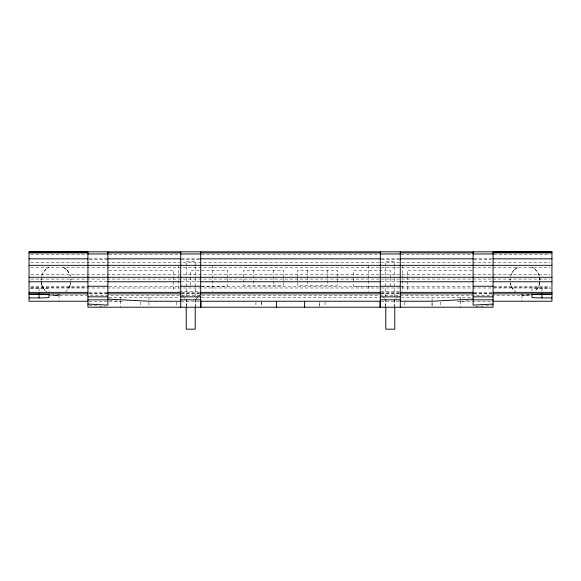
<?xml version="1.0" encoding="UTF-8"?>
<svg xmlns="http://www.w3.org/2000/svg" width="581" height="581" viewBox="0 0 581 581"><rect width="100%" height="100%" fill="white"/><g stroke="black" fill="none" stroke-linecap="round" stroke-linejoin="round"><path stroke-width="0.44" stroke-dasharray="2.9 2.18" d="M186.218 306.39L186.225 299.738M261.77 304.226L261.77 301.982M319.23 306.47L319.23 304.226M385.799 306.39L385.806 299.738M432.061 306.31L432.061 297.24M41.026 280.274L41.084 278.931M538.921 285.787L539.916 280.957M70.853 282.061L70.519 283.891M539.727 283.005L539.865 282.061M69.931 285.729L70.715 283.005A14.968 14.968 0 0 1 66.575 290.863L65.145 292.127M41.6 276.157L44.374 270.84L49.116 266.984A14.968 14.968 0 0 0 45.412 290.863L46.843 292.127M69.909 285.787L67.999 289.222M539.4 276.157L536.626 270.84L531.884 266.984A14.968 14.968 0 0 1 535.588 290.863L538.95 285.729M537.534 288.466L538.108 287.522M514.425 269.693L512.478 272.09L510.619 276.157A14.968 14.968 0 0 1 518.129 266.984L513.386 270.84M196.32 298.612L197.446 297.494M198.571 296.368L199.69 295.25M196.48 298.452L198.404 296.528M396.06 298.452L397.985 296.528M521.077 294.72L525.006 295.25L530.017 294.32M59.327 294.872L53.764 295.083M527.73 294.995L528.935 294.72M58.717 294.995L59.676 294.785L57.802 295.133L58.717 294.995A14.968 14.968 0 0 1 53.27 294.995L52.581 294.85L53.641 295.061M56.88 295.221L55.057 295.213L56.045 295.25M460.442 301.234L471.532 300.66M475.614 306.441L491.824 305.599M30.866 254.333L87.15 254.333M108.937 254.333L179.747 254.333M201.534 254.333L379.466 254.333M401.253 254.333L472.062 254.333M493.85 254.333L550.134 254.333M88.966 258.843L107.122 258.843M181.562 258.843L199.719 258.843M381.281 258.843L399.438 258.843M473.878 258.843L492.034 258.843M89.743 259.322L107.884 259.322M181.294 259.322L199.436 259.322M381.579 259.322L399.728 259.322M474.023 259.322L491.265 259.322M30.866 262.518L550.134 262.518M30.866 267.391L550.134 267.391M108.879 270.296L173.748 270.296L173.748 291.488M472.121 270.296L407.252 270.296L407.252 291.488M30.866 274.588L550.134 274.588M30.866 279.069L550.134 279.069M88.966 281.763L107.122 281.763M181.562 281.763L199.719 281.763M381.281 281.763L399.438 281.763M473.878 281.763L492.034 281.763M201.52 286.266L227.636 286.266L227.636 282.715M379.48 286.266L353.364 286.266L353.364 282.715M30.866 286.491L87.15 286.491M108.937 286.491L179.747 286.491M201.534 286.491L379.466 286.491M401.253 286.491L472.062 286.491M493.85 286.491L550.134 286.491M30.858 287.261L87.019 287.261M493.981 287.261L550.142 287.261M30.866 287.994L550.134 287.994M30.299 288.299L39.029 288.299A9.986 0.516 0 0 1 49 288.808L49.007 291.248M531.993 291.248L531.993 288.815A9.986 0.516 0 0 1 541.971 288.299L550.701 288.299M179.631 291.255L200.162 291.255M381.216 291.255L399.365 291.255M88.966 292.366L107.122 292.366M181.562 292.366L199.719 292.366M381.281 292.366L399.438 292.366M473.878 292.366L492.034 292.366M89.764 293.252L107.006 293.252M181.388 293.252L199.53 293.252M380.947 293.252L399.089 293.252M473.929 293.252L492.078 293.252M88.966 293.863L107.122 293.863M181.562 293.863L199.719 293.863M381.281 293.863L399.438 293.863M473.878 293.863L492.034 293.863M49.705 295.25L531.295 295.25M108.756 297.24L179.732 297.24M201.469 297.24L379.531 297.24M401.268 297.24L472.244 297.24M88.966 301.234L123.833 301.234M181.149 301.234L200.053 301.234M380.947 301.234L399.851 301.234M457.167 301.234L493.073 301.234M109.468 300.66L120.557 301.234M89.176 305.599L105.386 306.441M53.27 294.995L54.135 295.133L52.581 294.85M522.283 294.995L523.016 295.112M514.33 290.769L515.855 292.127M66.575 269.693L62.871 266.984A14.968 14.968 0 0 1 70.381 276.157L68.522 272.09L66.575 269.693L67.614 270.84M382.596 296.528L384.52 298.452M181.73 295.25L182.848 296.368M183.015 296.528L185.099 298.612M45.412 290.863L42.892 287.522M513.001 289.222L511.091 285.787M42.05 285.729L43.466 288.466M42.079 285.787L41.135 282.061M511.069 285.729L510.147 282.061M510.481 283.891L510.285 283.005A14.968 14.968 0 0 0 514.425 290.863M539.727 277.551L539.974 280.274L539.916 278.931M41.084 280.957L41.273 283.005M394.775 299.738L394.782 306.39M195.194 299.738L195.201 306.39M541.971 288.299L541.971 291.299M522.014 295.25L522.014 301.234M460.283 297.24L460.283 299.963M460.283 300.871L460.283 307.218M440.325 302.091L440.325 306.369M432.061 302.091L432.061 306.369M407.252 294.799L407.252 295.235M404.754 302.091L404.761 307.218M402.263 265.306L402.263 291.255M394.782 265.844L394.782 261.319L385.799 261.319L385.799 265.844M394.782 266.744L394.782 277.602M394.782 278.51L394.782 306.557M390.287 277.398L390.287 270.296L353.364 270.296L353.364 277.398M390.287 278.284L390.287 286.266M385.799 266.744L385.799 277.602M385.799 278.51L385.799 306.557M368.339 265.306L368.339 291.255M353.364 278.284L353.364 281.829M327.423 270.296L327.423 285.264M325.077 301.982L325.077 306.47M319.23 301.982L319.23 307.218M307.465 270.296L307.465 275.583M307.465 276.462L307.465 279.984M307.465 280.863L307.465 285.264M297.487 277.34L297.487 270.296L337.401 270.296L337.401 285.264L297.487 285.264L297.487 282.627M297.487 278.226L297.487 281.749M283.513 277.34L283.513 270.296L243.599 270.296L243.599 285.264L283.513 285.264L283.513 282.627M283.513 278.226L283.513 281.749M273.535 270.296L273.535 275.583M273.535 276.462L273.535 279.984M273.535 280.863L273.535 285.264M261.77 302.091L261.77 306.47M255.923 301.982L255.923 306.47M253.577 270.296L253.577 285.264M227.636 277.398L227.636 270.296L190.713 270.296L190.713 286.266M227.636 278.284L227.636 281.829M212.661 265.306L212.661 291.255M195.201 265.844L195.201 261.319L186.218 261.319L186.218 265.844M195.201 266.744L195.201 277.602M195.201 278.51L195.201 306.557M186.218 266.744L186.218 277.602M186.218 278.51L186.218 306.557M178.737 265.306L178.737 291.255M176.246 301.982L176.239 307.218M148.939 297.24L148.939 306.369M140.675 302.091L140.675 306.369M120.717 297.24L120.717 299.963M120.717 300.871L120.717 307.218M58.986 295.25L58.986 301.234M39.029 288.299L39.029 291.299M528.463 294.843A14.968 14.968 0 0 1 521.556 294.843M510.096 278.931L510.038 280.274A14.968 14.968 0 0 1 510.096 278.931M70.962 280.274L70.904 278.931A14.968 14.968 0 0 1 70.962 280.274"/><path stroke-width="0.87" d="M473.116 299.106L432.213 301.234L400.273 301.234M493.073 304.066L473.116 305.105L473.116 251.827M88.058 301.234L29.05 301.234L29.05 251.827L87.927 251.827L87.927 307.218L493.073 307.218L493.073 251.827L551.95 251.827L551.95 301.234L492.942 301.234M29.05 251.827L551.95 251.827M29.05 252.938L87.927 252.938M107.884 252.938L180.727 252.938M200.692 252.938L380.308 252.938M400.273 252.938L473.116 252.938M493.073 252.938L551.95 252.938M87.927 253.97L107.884 253.97M180.727 253.97L200.692 253.97M380.308 253.97L400.273 253.97M473.116 253.97L493.073 253.97M29.05 258.843L87.927 258.843M107.884 258.843L180.727 258.843M200.692 258.843L380.308 258.843M400.273 258.843L473.116 258.843M493.073 258.843L551.95 258.843M29.05 265.335L551.95 265.335M29.05 277.282L551.95 277.282M29.05 281.763L87.927 281.763M107.884 281.763L180.727 281.763M200.692 281.763L380.308 281.763M400.273 281.763L473.116 281.763M493.073 281.763L551.95 281.763M87.927 286.244L107.884 286.244M180.727 286.244L200.692 286.244M380.308 286.244L400.273 286.244M473.116 286.244L493.073 286.244M29.05 292.366L87.927 292.366M107.884 292.366L180.727 292.366M200.692 292.366L380.308 292.366M400.273 292.366L473.116 292.366M493.073 292.366L551.95 292.366M29.05 293.863L87.927 293.863M107.884 293.863L180.727 293.863M200.692 293.863L380.308 293.863M400.273 293.863L473.116 293.863M493.073 293.863L551.95 293.863M29.05 294.298L39.029 294.298A9.986 0.516 0 0 1 49 294.799M551.95 294.298L541.971 294.298A9.986 0.516 0 0 0 532 294.799M87.927 296.847L107.884 296.847M180.727 296.847L200.692 296.847M380.308 296.847L400.273 296.847M473.116 296.847L493.073 296.847M29.05 297.922L39.029 297.922A9.986 0.516 0 0 0 49 297.421L49.007 294.066M531.993 294.066L531.993 297.407A9.986 0.516 0 0 0 541.971 297.922L551.95 297.922M87.927 299.84L107.884 299.84M180.727 299.84L200.692 299.84M380.308 299.84L400.273 299.84M473.116 299.84L493.073 299.84M180.727 301.234L148.787 301.234L107.884 299.106M200.692 301.234L380.308 301.234M87.927 304.066L107.884 305.105L107.884 251.827M541.971 293.543L541.971 297.922M400.273 251.827L400.273 307.218M394.782 307.458L394.782 329.173L385.799 329.173L385.799 307.458M380.308 251.827L380.308 307.218M380.061 301.234L380.061 307.218M304.611 301.234L304.611 307.218M276.389 301.234L276.389 307.218M200.939 301.234L200.939 307.218M200.692 251.827L200.692 307.218M195.201 307.458L195.201 329.173L186.218 329.173L186.218 307.458M180.727 251.827L180.727 307.218M39.029 293.543L39.029 297.922"/></g></svg>
